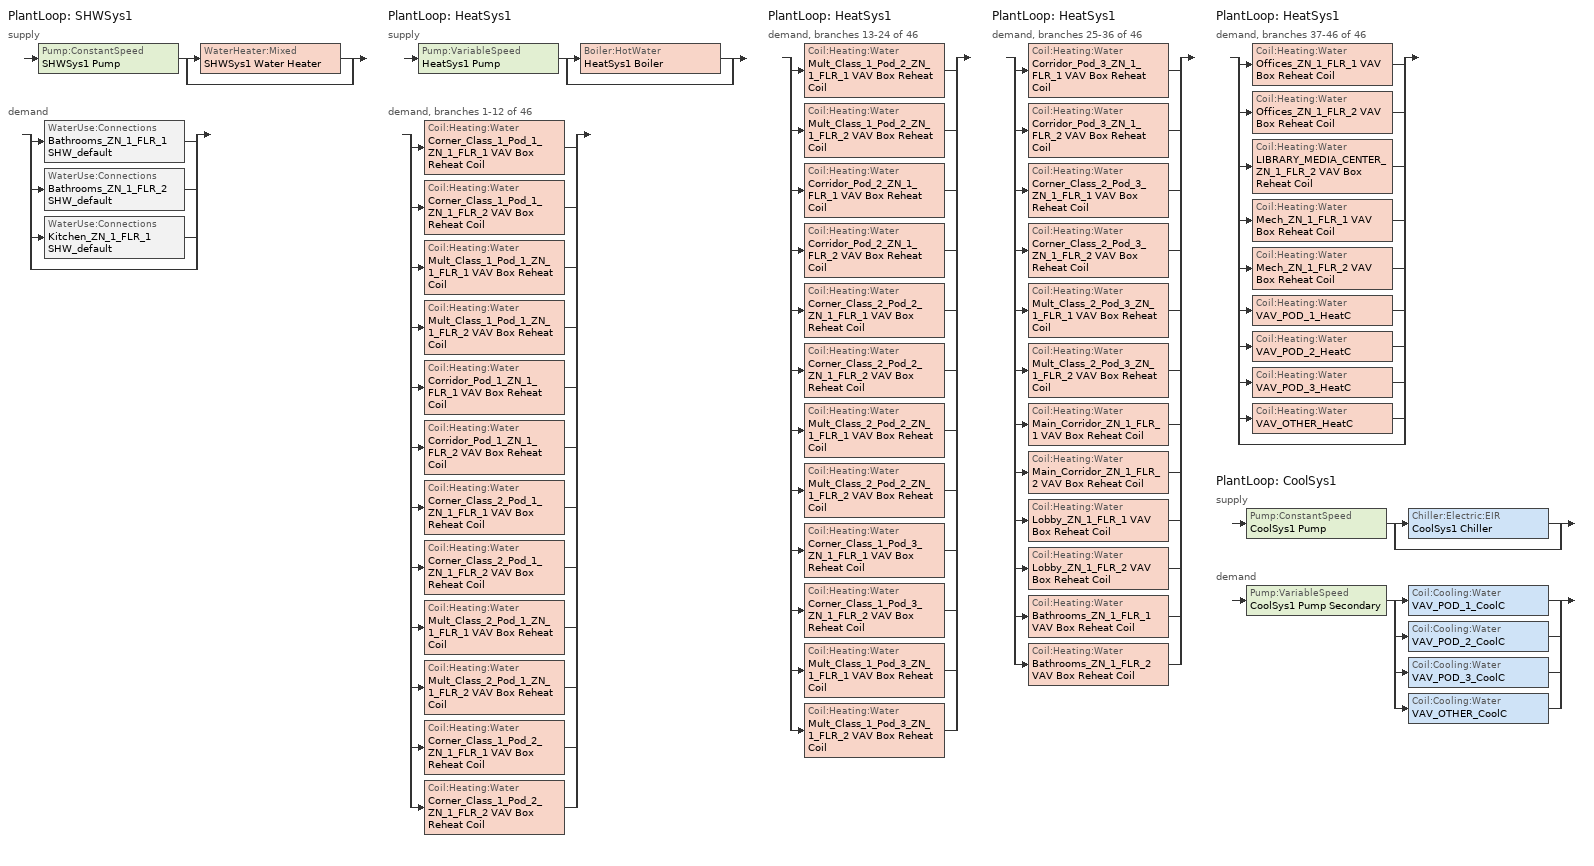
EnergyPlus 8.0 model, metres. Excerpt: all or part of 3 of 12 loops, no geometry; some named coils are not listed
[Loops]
PlantLoop 'SHWSys1'
 supply: Pump:ConstantSpeed 'SHWSys1 Pump' > split
  | WaterHeater:Mixed 'SHWSys1 Water Heater'
  | bypass
 demand: split
  | WaterUse:Connections 'Bathrooms_ZN_1_FLR_1 SHW_default'
  | WaterUse:Connections 'Bathrooms_ZN_1_FLR_2 SHW_default'
  | WaterUse:Connections 'Kitchen_ZN_1_FLR_1 SHW_default'
  | bypass
PlantLoop 'HeatSys1'
 supply: Pump:VariableSpeed 'HeatSys1 Pump' > split
  | Boiler:HotWater 'HeatSys1 Boiler'
  | bypass
 demand, branches 1-12 of 46: split
  | Coil:Heating:Water 'Corner_Class_1_Pod_1_ZN_1_FLR_1 VAV Box Reheat Coil'
  | Coil:Heating:Water 'Corner_Class_1_Pod_1_ZN_1_FLR_2 VAV Box Reheat Coil'
  | Coil:Heating:Water 'Mult_Class_1_Pod_1_ZN_1_FLR_1 VAV Box Reheat Coil'
  | Coil:Heating:Water 'Mult_Class_1_Pod_1_ZN_1_FLR_2 VAV Box Reheat Coil'
  | Coil:Heating:Water 'Corridor_Pod_1_ZN_1_FLR_1 VAV Box Reheat Coil'
  | Coil:Heating:Water 'Corridor_Pod_1_ZN_1_FLR_2 VAV Box Reheat Coil'
  | Coil:Heating:Water 'Corner_Class_2_Pod_1_ZN_1_FLR_1 VAV Box Reheat Coil'
  | Coil:Heating:Water 'Corner_Class_2_Pod_1_ZN_1_FLR_2 VAV Box Reheat Coil'
  | Coil:Heating:Water 'Mult_Class_2_Pod_1_ZN_1_FLR_1 VAV Box Reheat Coil'
  | Coil:Heating:Water 'Mult_Class_2_Pod_1_ZN_1_FLR_2 VAV Box Reheat Coil'
  | Coil:Heating:Water 'Corner_Class_1_Pod_2_ZN_1_FLR_1 VAV Box Reheat Coil'
  | Coil:Heating:Water 'Corner_Class_1_Pod_2_ZN_1_FLR_2 VAV Box Reheat Coil'
PlantLoop 'HeatSys1'
 demand, branches 13-24 of 46: split
  | Coil:Heating:Water 'Mult_Class_1_Pod_2_ZN_1_FLR_1 VAV Box Reheat Coil'
  | Coil:Heating:Water 'Mult_Class_1_Pod_2_ZN_1_FLR_2 VAV Box Reheat Coil'
  | Coil:Heating:Water 'Corridor_Pod_2_ZN_1_FLR_1 VAV Box Reheat Coil'
  | Coil:Heating:Water 'Corridor_Pod_2_ZN_1_FLR_2 VAV Box Reheat Coil'
  | Coil:Heating:Water 'Corner_Class_2_Pod_2_ZN_1_FLR_1 VAV Box Reheat Coil'
  | Coil:Heating:Water 'Corner_Class_2_Pod_2_ZN_1_FLR_2 VAV Box Reheat Coil'
  | Coil:Heating:Water 'Mult_Class_2_Pod_2_ZN_1_FLR_1 VAV Box Reheat Coil'
  | Coil:Heating:Water 'Mult_Class_2_Pod_2_ZN_1_FLR_2 VAV Box Reheat Coil'
  | Coil:Heating:Water 'Corner_Class_1_Pod_3_ZN_1_FLR_1 VAV Box Reheat Coil'
  | Coil:Heating:Water 'Corner_Class_1_Pod_3_ZN_1_FLR_2 VAV Box Reheat Coil'
  | Coil:Heating:Water 'Mult_Class_1_Pod_3_ZN_1_FLR_1 VAV Box Reheat Coil'
  | Coil:Heating:Water 'Mult_Class_1_Pod_3_ZN_1_FLR_2 VAV Box Reheat Coil'
PlantLoop 'HeatSys1'
 demand, branches 25-36 of 46: split
  | Coil:Heating:Water 'Corridor_Pod_3_ZN_1_FLR_1 VAV Box Reheat Coil'
  | Coil:Heating:Water 'Corridor_Pod_3_ZN_1_FLR_2 VAV Box Reheat Coil'
  | Coil:Heating:Water 'Corner_Class_2_Pod_3_ZN_1_FLR_1 VAV Box Reheat Coil'
  | Coil:Heating:Water 'Corner_Class_2_Pod_3_ZN_1_FLR_2 VAV Box Reheat Coil'
  | Coil:Heating:Water 'Mult_Class_2_Pod_3_ZN_1_FLR_1 VAV Box Reheat Coil'
  | Coil:Heating:Water 'Mult_Class_2_Pod_3_ZN_1_FLR_2 VAV Box Reheat Coil'
  | Coil:Heating:Water 'Main_Corridor_ZN_1_FLR_1 VAV Box Reheat Coil'
  | Coil:Heating:Water 'Main_Corridor_ZN_1_FLR_2 VAV Box Reheat Coil'
  | Coil:Heating:Water 'Lobby_ZN_1_FLR_1 VAV Box Reheat Coil'
  | Coil:Heating:Water 'Lobby_ZN_1_FLR_2 VAV Box Reheat Coil'
  | Coil:Heating:Water 'Bathrooms_ZN_1_FLR_1 VAV Box Reheat Coil'
  | Coil:Heating:Water 'Bathrooms_ZN_1_FLR_2 VAV Box Reheat Coil'
PlantLoop 'HeatSys1'
 demand, branches 37-46 of 46: split
  | Coil:Heating:Water 'Offices_ZN_1_FLR_1 VAV Box Reheat Coil'
  | Coil:Heating:Water 'Offices_ZN_1_FLR_2 VAV Box Reheat Coil'
  | Coil:Heating:Water 'LIBRARY_MEDIA_CENTER_ZN_1_FLR_2 VAV Box Reheat Coil'
  | Coil:Heating:Water 'Mech_ZN_1_FLR_1 VAV Box Reheat Coil'
  | Coil:Heating:Water 'Mech_ZN_1_FLR_2 VAV Box Reheat Coil'
  | Coil:Heating:Water 'VAV_POD_1_HeatC'
  | Coil:Heating:Water 'VAV_POD_2_HeatC'
  | Coil:Heating:Water 'VAV_POD_3_HeatC'
  | Coil:Heating:Water 'VAV_OTHER_HeatC'
  | bypass
PlantLoop 'CoolSys1'
 supply: Pump:ConstantSpeed 'CoolSys1 Pump' > split
  | Chiller:Electric:EIR 'CoolSys1 Chiller'
  | bypass
 demand: Pump:VariableSpeed 'CoolSys1 Pump Secondary' > split
  | Coil:Cooling:Water 'VAV_POD_1_CoolC'
  | Coil:Cooling:Water 'VAV_POD_2_CoolC'
  | Coil:Cooling:Water 'VAV_POD_3_CoolC'
  | Coil:Cooling:Water 'VAV_OTHER_CoolC'
[Sizing:Plant]
Name | Loop Type | Design Loop Exit Temperature {C} | Loop Design Temperature Difference {deltaC}
SHWSys1 | Heating | 48.9 | 5
HeatSys1 | Heating | 82 | 11
CoolSys1 | Cooling | 6.67 | 6.67
[Coil:Heating:Water] Availability Schedule=ALWAYS_ON; U-Factor Times Area Value {W/K}=AUTOSIZE; Maximum Water Flow Rate {m3/s}=AUTOSIZE; Performance Input Method=UFactorTimesAreaAndDesignWaterFlowRate; Rated Capacity {W}=AUTOSIZE; Rated Inlet Water Temperature {C}=82.2; Rated Inlet Air Temperature {C}=12.8; Rated Outlet Water Temperature {C}=71.1; Rated Outlet Air Temperature {C}=40
Corner_Class_1_Pod_1_ZN_1_FLR_1 VAV Box Reheat Coil; Corner_Class_1_Pod_1_ZN_1_FLR_2 VAV Box Reheat Coil; Mult_Class_1_Pod_1_ZN_1_FLR_1 VAV Box Reheat Coil; Mult_Class_1_Pod_1_ZN_1_FLR_2 VAV Box Reheat Coil; Corridor_Pod_1_ZN_1_FLR_1 VAV Box Reheat Coil; Corridor_Pod_1_ZN_1_FLR_2 VAV Box Reheat Coil; Corner_Class_2_Pod_1_ZN_1_FLR_1 VAV Box Reheat Coil; Corner_Class_2_Pod_1_ZN_1_FLR_2 VAV Box Reheat Coil; Mult_Class_2_Pod_1_ZN_1_FLR_1 VAV Box Reheat Coil; Mult_Class_2_Pod_1_ZN_1_FLR_2 VAV Box Reheat Coil; Corner_Class_1_Pod_2_ZN_1_FLR_1 VAV Box Reheat Coil; Corner_Class_1_Pod_2_ZN_1_FLR_2 VAV Box Reheat Coil; Mult_Class_1_Pod_2_ZN_1_FLR_1 VAV Box Reheat Coil; Mult_Class_1_Pod_2_ZN_1_FLR_2 VAV Box Reheat Coil; Corridor_Pod_2_ZN_1_FLR_1 VAV Box Reheat Coil; Corridor_Pod_2_ZN_1_FLR_2 VAV Box Reheat Coil; Corner_Class_2_Pod_2_ZN_1_FLR_1 VAV Box Reheat Coil; Corner_Class_2_Pod_2_ZN_1_FLR_2 VAV Box Reheat Coil; Mult_Class_2_Pod_2_ZN_1_FLR_1 VAV Box Reheat Coil; Mult_Class_2_Pod_2_ZN_1_FLR_2 VAV Box Reheat Coil; Corner_Class_1_Pod_3_ZN_1_FLR_1 VAV Box Reheat Coil; Corner_Class_1_Pod_3_ZN_1_FLR_2 VAV Box Reheat Coil; Mult_Class_1_Pod_3_ZN_1_FLR_1 VAV Box Reheat Coil; Mult_Class_1_Pod_3_ZN_1_FLR_2 VAV Box Reheat Coil; Corridor_Pod_3_ZN_1_FLR_1 VAV Box Reheat Coil; Corridor_Pod_3_ZN_1_FLR_2 VAV Box Reheat Coil; Corner_Class_2_Pod_3_ZN_1_FLR_1 VAV Box Reheat Coil; Corner_Class_2_Pod_3_ZN_1_FLR_2 VAV Box Reheat Coil; Mult_Class_2_Pod_3_ZN_1_FLR_1 VAV Box Reheat Coil; Mult_Class_2_Pod_3_ZN_1_FLR_2 VAV Box Reheat Coil; Main_Corridor_ZN_1_FLR_1 VAV Box Reheat Coil; Main_Corridor_ZN_1_FLR_2 VAV Box Reheat Coil; Lobby_ZN_1_FLR_1 VAV Box Reheat Coil; Lobby_ZN_1_FLR_2 VAV Box Reheat Coil; Bathrooms_ZN_1_FLR_1 VAV Box Reheat Coil; Bathrooms_ZN_1_FLR_2 VAV Box Reheat Coil; Offices_ZN_1_FLR_1 VAV Box Reheat Coil; Offices_ZN_1_FLR_2 VAV Box Reheat Coil; LIBRARY_MEDIA_CENTER_ZN_1_FLR_2 VAV Box Reheat Coil; Mech_ZN_1_FLR_1 VAV Box Reheat Coil; Mech_ZN_1_FLR_2 VAV Box Reheat Coil
[Pump:ConstantSpeed] Rated Power Consumption {W}=AUTOSIZE; Fraction of Motor Inefficiencies to Fluid Stream=0; Pump Control Type=Intermittent
Name | Rated Flow Rate {m3/s} | Rated Pump Head {Pa} | Motor Efficiency
SHWSys1 Pump | autosize | 34026 | 0.3
CoolSys1 Pump | AUTOSIZE | 56045 | 0.9
[Pump:VariableSpeed]
HeatSys1 Pump: AUTOSIZE, 179352, AUTOSIZE, 0.9, 0, 0, 3.2485, -4.7443, 2.5295, 0, Intermittent
CoolSys1 Pump Secondary: autosize, 168135, autosize, 0.9, 0, 0, 3.2485, -4.7443, 2.5295, 0, Intermittent
[Boiler:HotWater]
HeatSys1 Boiler: Fuel Type=NATURALGAS; Nominal Capacity {W}=1.65801e+06; Nominal Thermal Efficiency=0.7925; Efficiency Curve Temperature Evaluation Variable=LeavingBoiler; Normalized Boiler Efficiency Curve=HeatSys1 Boiler Efficiency Curve; Design Water Outlet Temperature {C}=81; Design Water Flow Rate {m3/s}=AUTOSIZE; Minimum Part Load Ratio=0; Maximum Part Load Ratio=1.2; Optimum Part Load Ratio=1; Water Outlet Upper Temperature Limit {C}=95; Boiler Flow Mode=LeavingSetpointModulated; Parasitic Electric Load {W}=0; Sizing Factor=1
[SetpointManager:Scheduled] Control Variable=Temperature
Name | Schedule | Setpoint Node or NodeList
HeatSys1 Boiler Setpoint Manager | HW-Loop-Temp-Schedule | HeatSys1 Supply Equipment Outlet Node
CoolSys1 Loop Plant Demand Inlet Setpoint Manager | CW-Loop-Temp-Schedule | CoolSys1 Demand Inlet Node
SHWSys1 Loop Setpoint Manager | SHWSys1-Loop-Temp-Schedule | SHWSys1 Supply Outlet Node
HeatSys1 Loop Setpoint Manager | HW-Loop-Temp-Schedule | HeatSys1 Supply Outlet Node
CoolSys1 Loop Setpoint Manager | CW-Loop-Temp-Schedule | CoolSys1 Supply Outlet Node
[Chiller:Electric:EIR]
CoolSys1 Chiller: Reference Capacity {W}=1.61289e+06; Reference COP {W/W}=2.8; Reference Leaving Chilled Water Temperature {C}=6.67; Reference Entering Condenser Fluid Temperature {C}=35; Reference Chilled Water Flow Rate {m3/s}=AutoSize; Reference Condenser Fluid Flow Rate {m3/s}=AutoSize; Cooling Capacity Function of Temperature Curve=AC_2004_CAPFT; Electric Input to Cooling Output Ratio Function of Temperature Curve=AC_2004_EIRFT; Electric Input to Cooling Output Ratio Function of Part Load Ratio Curve=AC_GT150_2004_EIRFPLR; Minimum Part Load Ratio=0.15; Maximum Part Load Ratio=1; Optimum Part Load Ratio=1; Minimum Unloading Ratio=0.25; Condenser Type=AIRCOOLED; Leaving Chilled Water Lower Temperature Limit {C}=2; Chiller Flow Mode=ConstantFlow; Design Heat Recovery Water Flow Rate {m3/s}=0
[WaterHeater:Mixed]
SHWSys1 Water Heater: Tank Volume {m3}=2.271247; Setpoint Temperature Schedule=SHWSys1 Water Heater Setpoint Temperature Schedule Name; Deadband Temperature Difference {deltaC}=2; Maximum Temperature Limit {C}=82.2222; Heater Control Type=Cycle; Heater Maximum Capacity {W}=175842.6; Heater Fuel Type=NATURALGAS; Heater Thermal Efficiency=0.802765; Off Cycle Parasitic Fuel Consumption Rate {W} (SWH Enhancement) August 31, 2012 Specify pipe loss for both Off and On cycle parasitic=1332.35; Off Cycle Parasitic Fuel Type=NATURALGAS; Off Cycle Parasitic Heat Fraction to Tank=0.8; On Cycle Parasitic Fuel Consumption Rate {W}  (SWH Enhancement) July 27, 2012: changed from blank to 29059 btu/h (8516.4 W) for On Cycle Parasitic load to account for pipe loss,                      !- On Cycle Parasitic Fu=1332.35; On Cycle Parasitic Fuel Type=NATURALGAS; Ambient Temperature Indicator=zone; Ambient Temperature Zone=MECH_ZN_1_FLR_1; Off Cycle Loss Coefficient to Ambient Temperature {W/K}=15.601; On Cycle Loss Coefficient to Ambient Temperature {W/K}=15.601; Use Side Effectiveness=1; Source Side Effectiveness=1; Use Side Design Flow Rate {m3/s}=AUTOSIZE; Source Side Design Flow Rate {m3/s}=AUTOSIZE; Indirect Water Heating Recovery Time {hr}=1.5
[PlantLoop] Fluid Type=Water; Maximum Loop Flow Rate {m3/s}=AUTOSIZE; Minimum Loop Flow Rate {m3/s}=0; Plant Loop Volume {m3}=AUTOSIZE
Name | Plant Equipment Operation Scheme | Maximum Loop Temperature {C} | Minimum Loop Temperature {C} | Load Distribution Scheme | Common Pipe Simulation
SHWSys1 | SHWSys1 Loop Operation Scheme List | 60 | 10 | Optimal
HeatSys1 | HeatSys1 Loop Operation Scheme List | 100 | 10 | Optimal
CoolSys1 | CoolSys1 Loop Operation Scheme List | 98 | 1 | Sequential | TwoWayCommonPipe
[PlantEquipmentList]
SHWSys1 Equipment List: SHWSys1 Water Heater
HeatSys1 Equipment List: HeatSys1 Boiler
CoolSys1 Equipment List: CoolSys1 Chiller
[PlantEquipmentOperation:CoolingLoad]
CoolSys1 Operation Scheme: Load Range 1 Lower Limit {W}=0; Load Range 1 Upper Limit {W}=100000000000000; Range 1 Equipment List=CoolSys1 Equipment List
[PlantEquipmentOperation:HeatingLoad] Load Range 1 Lower Limit {W}=0; Load Range 1 Upper Limit {W}=1000000000000000
Name | Range 1 Equipment List
SHWSys1 Operation Scheme | SHWSys1 Equipment List
HeatSys1 Operation Scheme | HeatSys1 Equipment List
[PlantEquipmentOperationSchemes] Control Scheme 1 Schedule=PlantOnSched
Name | Control Scheme 1
SHWSys1 Loop Operation Scheme List | SHWSys1 Operation Scheme
HeatSys1 Loop Operation Scheme List | HeatSys1 Operation Scheme
CoolSys1 Loop Operation Scheme List | CoolSys1 Operation Scheme
[WaterUse:Equipment] Flow Rate Fraction Schedule=BLDG_SWH_SCH
Name | Peak Flow Rate {m3/s} | Target Temperature Schedule | Hot Water Supply Temperature Schedule | Zone | Sensible Fraction Schedule | Latent Fraction Schedule
Bathrooms_ZN_1_FLR_1 SHW_default | 7.39764e-05 | Bathrooms_ZN_1_FLR_1 SHW_default Temp Sched | Bathrooms_ZN_1_FLR_1 SHW_default Hot Supply Temp Sched | Bathrooms_ZN_1_FLR_1 | Bathrooms_ZN_1_FLR_1 SHW_default Sensible fract sched | Bathrooms_ZN_1_FLR_1 SHW_default Latent fract sched
Bathrooms_ZN_1_FLR_2 SHW_default | 7.39764e-05 | Bathrooms_ZN_1_FLR_2 SHW_default Temp Sched | Bathrooms_ZN_1_FLR_2 SHW_default Hot Supply Temp Sched | Bathrooms_ZN_1_FLR_2 | Bathrooms_ZN_1_FLR_2 SHW_default Sensible fract sched | Bathrooms_ZN_1_FLR_2 SHW_default Latent fract sched
Kitchen_ZN_1_FLR_1 SHW_default | 0.000333647 | Kitchen_ZN_1_FLR_1 SHW_default Temp Sched | Kitchen_ZN_1_FLR_1 SHW_default Hot Supply Temp Sched | Kitchen_ZN_1_FLR_1 | Kitchen_ZN_1_FLR_1 SHW_default Sensible fract sched | Kitchen_ZN_1_FLR_1 SHW_default Latent fract sched
[WaterUse:Connections]
Name | Water Use Equipment 1
Bathrooms_ZN_1_FLR_1 SHW_default | Bathrooms_ZN_1_FLR_1 SHW_default
Bathrooms_ZN_1_FLR_2 SHW_default | Bathrooms_ZN_1_FLR_2 SHW_default
Kitchen_ZN_1_FLR_1 SHW_default | Kitchen_ZN_1_FLR_1 SHW_default
[EnergyManagementSystem:Sensor]
BoilerPLR: Output:Variable or Output:Meter Index Key=HeatSys1 Boiler; Output:Variable or Output:Meter=Boiler Part Load Ratio
[EnergyManagementSystem:Program]
PSZ_AC_1_5_OPTIMUM_START_DETERMINATION_EMS_Program: SET PSZ_AC_1_5_fan_size_volume = PSZ_AC_1_5_fan_size_mass / 1.225; IF PSZ_AC_1_5_fan_size_volume > 4.719474; SET CLGSETP_SCH_PSZ_AC_1_5_Actuator = CLGSETP_SCH_YES_OPTIMUM_ORIGINAL_SENSOR; SET HTGSETP_SCH_PSZ_AC_1_5_Actuator = HTGSETP_SCH_YES_OPTIMUM_ORIGINAL_SENSOR; Else; SET CLGSETP_SCH_PSZ_AC_1_5_Actuator = NULL; SET HTGSETP_SCH_PSZ_AC_1_5_Actuator = NULL; ENDIF
[EnergyManagementSystem:ProgramCallingManager]
Transformer_Load_Prog_Manager: AfterPredictorAfterHVACManagers; Transformer_Load_Prog
PSZ1_5_Set_Number_of_Stages_CallingManager: BeginNewEnvironment; PSZ1_5_Set_Number_of_Stages
PSZ1_5_ECO_Manager: InsideHVACSystemIterationLoop; PSZ1_5_Economizer_CTRL_Prog
PSZ1_5_Fan_Parameter_manager: BeginNewEnvironment; PSZ1_5_Set_Fan_Par
PSZ1_5_Fan_Main_Manager: BeginTimestepBeforePredictor; PSZ1_5_Fan_Control
PSZ2_6_Set_Number_of_Stages_CallingManager: BeginNewEnvironment; PSZ2_6_Set_Number_of_Stages
PSZ2_6_ECO_Manager: InsideHVACSystemIterationLoop; PSZ2_6_Economizer_CTRL_Prog
PSZ2_6_Fan_Parameter_manager: BeginNewEnvironment; PSZ2_6_Set_Fan_Par
PSZ2_6_Fan_Main_Manager: BeginTimestepBeforePredictor; PSZ2_6_Fan_Control
PSZ3_7_Set_Number_of_Stages_CallingManager: BeginNewEnvironment; PSZ3_7_Set_Number_of_Stages
PSZ3_7_ECO_Manager: InsideHVACSystemIterationLoop; PSZ3_7_Economizer_CTRL_Prog
PSZ3_7_Fan_Parameter_manager: BeginNewEnvironment; PSZ3_7_Set_Fan_Par
PSZ3_7_Fan_Main_Manager: BeginTimestepBeforePredictor; PSZ3_7_Fan_Control
PSZ4_8_Set_Number_of_Stages_CallingManager: BeginNewEnvironment; PSZ4_8_Set_Number_of_Stages
PSZ4_8_ECO_Manager: InsideHVACSystemIterationLoop; PSZ4_8_Economizer_CTRL_Prog
PSZ4_8_Fan_Parameter_manager: BeginNewEnvironment; PSZ4_8_Set_Fan_Par
PSZ4_8_Fan_Main_Manager: BeginTimestepBeforePredictor; PSZ4_8_Fan_Control
PSZ5_9_Set_Number_of_Stages_CallingManager: BeginNewEnvironment; PSZ5_9_Set_Number_of_Stages
PSZ5_9_ECO_Manager: InsideHVACSystemIterationLoop; PSZ5_9_Economizer_CTRL_Prog
PSZ5_9_Fan_Parameter_manager: BeginNewEnvironment; PSZ5_9_Set_Fan_Par
PSZ5_9_Fan_Main_Manager: BeginTimestepBeforePredictor; PSZ5_9_Fan_Control
BoilerParManager: BeginNewEnvironment; SetBoilerPar
BoilerCurveManager: InsideHVACSystemIterationLoop; SetBoilerCurve
[Schedule:Compact]
BLDG_SWH_SCH: Through: 6/15, For: SummerDesignDay, Until: 07:00, 0.05, Until: 08:00, 0.1, Until: 09:00, 0.34, Until: 10:00, 0.6, Until: 11:00, 0.63, Until: 12:00, 0.72, Until: 13:00, 0.79, Until: 14:00, 0.83, Until: 15:00, 0.61, Until: 16:00, 0.65, Until: 18:00, 0.1, Until: 19:00, 0.19, Until: 20:00, 0.25, Until: 22:00, 0.22, Until: 23:00, 0.12, Until: 24:00, 0.09, For: Weekdays, Until: 07:00, 0, Until: 08:00, 0, Until: 09:00, 0.34, Until: 10:00, 0.6, Until: 11:00, 0.63, Until: 12:00, 0.72, Until: 13:00, 0.79, Until: 14:00, 0.83, Until: 15:00, 0.61, Until: 16:00, 0.65, Until: 18:00, 0.1, Until: 19:00, 0.19, Until: 20:00, 0.25, Until: 22:00, 0, Until: 23:00, 0, Until: 24:00, 0, For: WinterDesignDay, Until: 09:00, 0.03, Until: 13:00, 0.05, Until: 24:00, 0.03, For: Saturday, Until: 09:00, 0, Until: 13:00, 0, Until: 24:00, 0, For: Sunday Holidays AllOtherDays, Until: 08:00, 0, Until: 14:00, 0, Until: 24:00, 0, Through: 9/15, For: SummerDesignDay, Until: 07:00, 0.05, Until: 18:00, 0.1, Until: 19:00, 0.19, Until: 20:00, 0.25, Until: 22:00, 0.22, Until: 23:00, 0.12, Until: 24:00, 0.09, For: Weekdays, Until: 08:00, 0, Until: 18:00, 0.1, Until: 19:00, 0.19, Until: 20:00, 0.25, Until: 22:00, 0, Until: 23:00, 0, Until: 24:00, 0, For: WinterDesignDay, Until: 09:00, 0.03, Until: 13:00, 0.05, Until: 24:00, 0.03, For: Saturday, Until: 09:00, 0, Until: 13:00, 0, Until: 24:00, 0, For: Sunday Holidays AllOtherDays, Until: 08:00, 0, Until: 14:00, 0, Until: 24:00, 0, Through: 12/31, For: SummerDesignDay, Until: 07:00, 0.05, Until: 08:00, 0.1, Until: 09:00, 0.34, Until: 10:00, 0.6, Until: 11:00, 0.63, Until: 12:00, 0.72, Until: 13:00, 0.79, Until: 14:00, 0.83, Until: 15:00, 0.61, Until: 16:00, 0.65, Until: 18:00, 0.1, Until: 19:00, 0.19, Until: 20:00, 0.25, Until: 22:00, 0.22, Until: 23:00, 0.12, Until: 24:00, 0.09, For: Weekdays, Until: 07:00, 0, Until: 08:00, 0, Until: 09:00, 0.34, Until: 10:00, 0.6, Until: 11:00, 0.63, Until: 12:00, 0.72, Until: 13:00, 0.79, Until: 14:00, 0.83, Until: 15:00, 0.61, Until: 16:00, 0.65, Until: 18:00, 0.1, Until: 19:00, 0.19, Until: 20:00, 0.25, Until: 22:00, 0, Until: 23:00, 0, Until: 24:00, 0, For: WinterDesignDay, Until: 09:00, 0.03, Until: 13:00, 0.05, Until: 24:00, 0.03, For: Saturday, Until: 09:00, 0, Until: 13:00, 0, Until: 24:00, 0, For: Sunday Holidays AllOtherDays, Until: 08:00, 0, Until: 14:00, 0, Until: 24:00, 0
ALWAYS_ON; PlantOnSched: Through: 12/31, For: AllDays, Until: 24:00, 1
CW-Loop-Temp-Schedule: Through: 12/31, For: AllDays, Until: 24:00, 6.7
HW-Loop-Temp-Schedule: Through: 12/31, For: AllDays, Until: 24:00, 82
Bathrooms_ZN_1_FLR_1 SHW_default Latent fract sched; Bathrooms_ZN_1_FLR_2 SHW_default Latent fract sched; Kitchen_ZN_1_FLR_1 SHW_default Latent fract sched: Through: 12/31, For: AllDays, Until: 24:00, 0.05
Bathrooms_ZN_1_FLR_1 SHW_default Sensible fract sched; Bathrooms_ZN_1_FLR_2 SHW_default Sensible fract sched; Kitchen_ZN_1_FLR_1 SHW_default Sensible fract sched: Through: 12/31, For: AllDays, Until: 24:00, 0.2
Bathrooms_ZN_1_FLR_1 SHW_default Temp Sched; Bathrooms_ZN_1_FLR_2 SHW_default Temp Sched; Kitchen_ZN_1_FLR_1 SHW_default Temp Sched; SHWSys1-Loop-Temp-Schedule; SHWSys1 Water Heater Setpoint Temperature Schedule Name: Through: 12/31, For: AllDays, Until: 24:00, 60
Bathrooms_ZN_1_FLR_1 SHW_default Hot Supply Temp Sched; Bathrooms_ZN_1_FLR_2 SHW_default Hot Supply Temp Sched; Kitchen_ZN_1_FLR_1 SHW_default Hot Supply Temp Sched: Through: 12/31, For: AllDays, Until: 24:00, 55
[Curve:Quadratic] Minimum Value of x=0; Maximum Value of x=1
Name | Coefficient1 Constant | Coefficient2 x | Coefficient3 x**2
HeatSys1 Boiler Efficiency Curve | 1 | 0 | 0
AC_GT150_2004_EIRFPLR | 0.141 | 0.655 | 0.203
[Curve:Biquadratic] Minimum Value of x=5; Maximum Value of x=10; Minimum Value of y=12.7; Maximum Value of y=51.67
Name | Coefficient1 Constant | Coefficient2 x | Coefficient3 x**2 | Coefficient4 y | Coefficient5 y**2 | Coefficient6 x*y
AC_2004_CAPFT | 1.04338 | 0.0407077 | 0.0004506 | -0.0041514 | -8.86e-05 | -0.0003467
AC_2004_EIRFT | 0.596191 | -0.0099496 | 0.0007888 | 0.0004506 | 0.0004875 | -0.0007623
